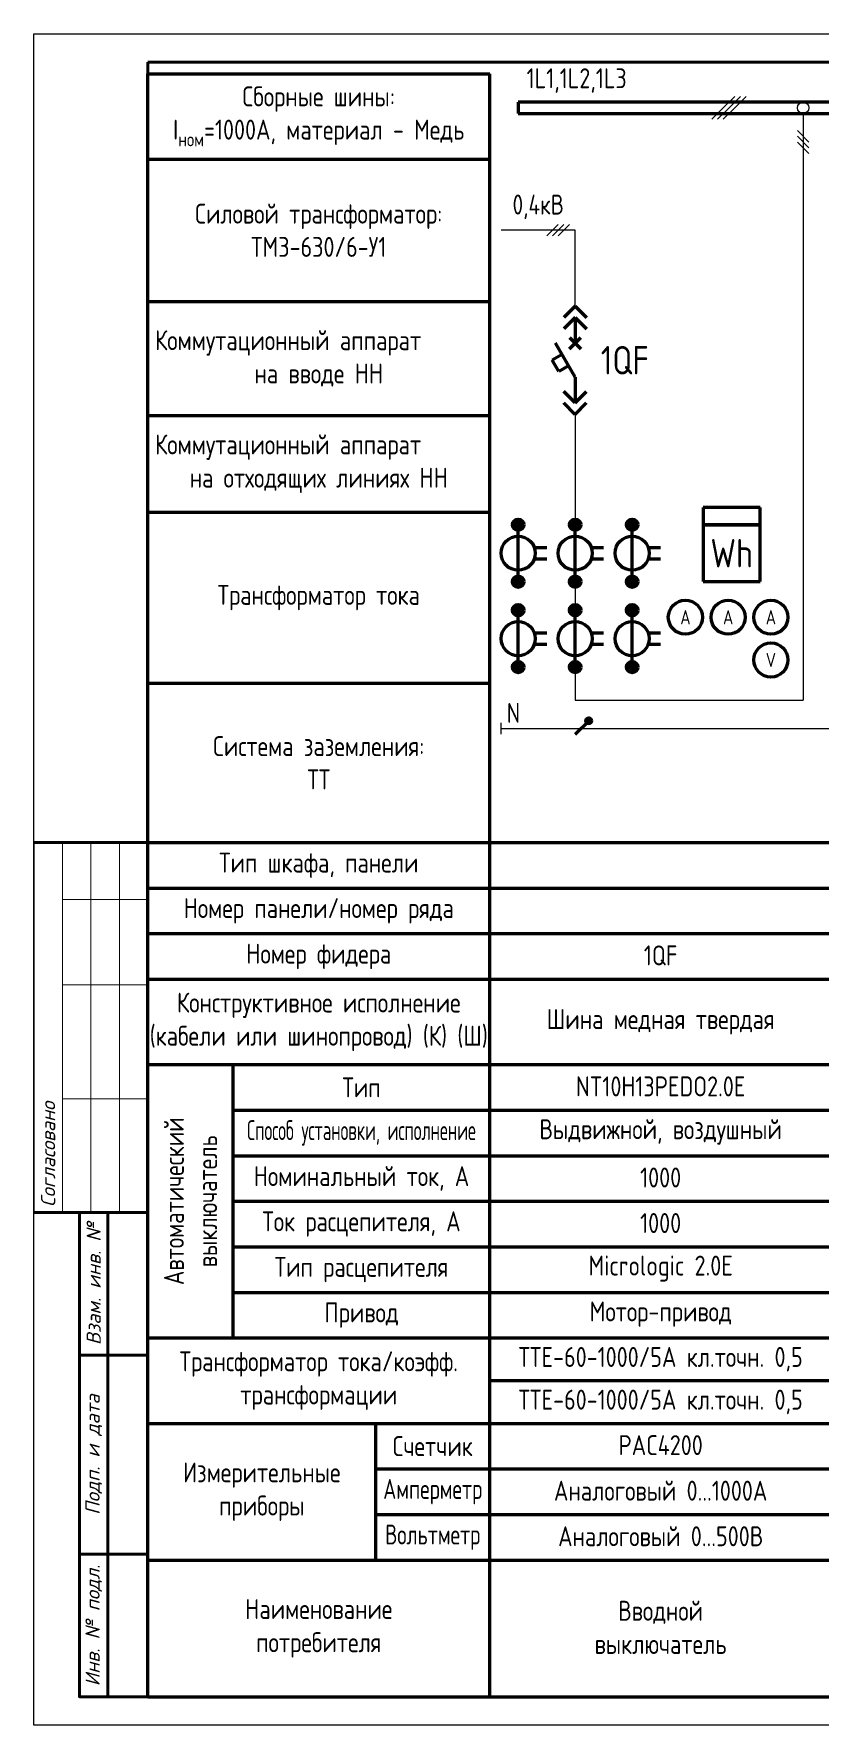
# Model space of a CAD drawing. Header units: millimetres. Extents: x 2277 to 3748, y 1808 to 2105.
# Drawn here: x 2276.9 to 2414.9, y 1808.1 to 2105.1 of the extents above; entities that cross this region are included whole.
import ezdxf
from ezdxf.enums import TextEntityAlignment as Align

# ---------------------------------------------------------------- set-up
doc = ezdxf.new("R2010")
doc.units = ezdxf.units.MM
doc.linetypes.add('K5LT_BASIC', pattern=[0])
doc.layers.add('Системный слой', color=7, linetype='Continuous')
doc.layers.add('Формат - толстая линия', color=7, linetype='Continuous', lineweight=50)
doc.layers.add('Формат - тонкая линия', color=7, linetype='Continuous', lineweight=20)
doc.styles.add('2.5', font='isocpeui.ttf', dxfattribs={"height": 2.5})
doc.styles.add('3.5', font='isocpeui.ttf', dxfattribs={"height": 3.5})
doc.styles.add('KTEXTSTYLE', font='GOST_AU.SHX', dxfattribs={"width": 0.96, "height": 5})
doc.styles.add('Гост А', font='', dxfattribs={"height": 2.5})
doc.styles.get('Гост А').set_extended_font_data('GOST type A')

# ---------------------------------------------------------------- blocks, each defined once
blk = doc.blocks.new('U0')
at = {"layer": 'Системный слой', "color": 150, "linetype": 'K5LT_BASIC', "lineweight": 60, "true_color": 0x0080ff}
for p, q in [((585, 285), (85, 285)), ((85, 285), (85, 283)), ((85, 283), (585, 283))]:
    blk.add_line(p, q, dxfattribs=at)
blk = doc.blocks.new('U6')
at = {"layer": 'Системный слой', "color": 150, "linetype": 'K5LT_BASIC', "lineweight": 60, "true_color": 0x0080ff}
for p, q in [((20, 290), (80, 290)), ((20, 240), (20, 290)), ((80, 275), (80, 290)), ((20, 275), (80, 275)), ((80, 240), (80, 275)), ((20, 250), (80, 250)), ((20, 225), (20, 240)), ((80, 225), (80, 240)), ((20, 230), (80, 230)), ((20, 116), (20, 225)), ((80, 213), (80, 225)), ((20, 213), (80, 213)), ((80, 155), (80, 213)), ((20, 183), (80, 183)), ((20, 155), (80, 155)), ((80, 139), (80, 155)), ((20, 147), (80, 147)), ((20, 139), (80, 139)), ((80, 131), (80, 139)), ((20, 131), (80, 131)), ((80, 116), (80, 131)), ((20, 116), (35, 116)), ((20, 68), (20, 116)), ((35, 116), (80, 116)), ((35, 68), (35, 116)), ((80, 100), (80, 116)), ((35, 108), (80, 108)), ((35, 100), (80, 100)), ((80, 92), (80, 100)), ((35, 92), (80, 92)), ((80, 84), (80, 92)), ((35, 84), (80, 84)), ((80, 68), (80, 84)), ((35, 76), (80, 76)), ((20, 53), (20, 68)), ((20, 68), (35, 68)), ((35, 68), (80, 68)), ((80, 53), (80, 68)), ((20, 29), (20, 53)), ((20, 53), (80, 53)), ((60, 29), (60, 53)), ((80, 29), (80, 53)), ((60, 45), (80, 45)), ((60, 37), (80, 37)), ((20, 29), (80, 29)), ((20, 5), (20, 29)), ((80, 5), (80, 29)), ((20, 5), (80, 5))]:
    blk.add_line(p, q, dxfattribs=at)
at = {"layer": 'Системный слой', "color": 7, "char_height": 2.5, "attachment_point": 5, "style": 'Гост А'}
for s, insert, width in [('\\A1;{\\H1.4x;Сборные шины:\\PI\\H0.7x;\\S^ ном;\\H1.42857x;=1000А, материал - Медь}', (50, 282.5), 60), ('\\A1;{\\H1.4x;Силовой трансформатор:\\PТМЗ-630/6-У1}', (50, 262.5), 60), ('\\A1;{\\H1.4x;Коммутационный аппарат       на вводе НН}', (50, 240), 60), ('\\A1;{\\H1.4x;Коммутационный аппарат       на отходящих линиях НН}', (50, 221.5), 60), ('\\A1;{\\H1.4x;Трансформатор тока}', (50, 198), 60), ('\\A1;{\\H1.4x;Система заземления:\\PТТ}', (50, 169), 60), ('\\A1;{\\H1.4x;Тип шкафа, панели}', (50, 151), 60), ('\\A1;{\\H1.4x;Номер панели/номер ряда}', (50, 143), 60), ('\\A1;{\\H1.4x;Номер фидера}', (50, 135), 60), ('\\A1;{\\H1.4x;Конструктивное исполнение (кабели или шинопровод) (К) (Ш)}', (50, 123.5), 60), ('\\A1;{\\H1.4x;Тип}', (57.5, 112), 45), ('\\A1;{\\H1.4x;\\W0.75;Способ установки, исполнение}', (57.5, 104), 45), ('\\A1;{\\H1.4x;Номинальный ток, А}', (57.5, 96), 45), ('\\A1;{\\H1.4x;Ток расцепителя, А}', (57.5, 88), 45), ('\\A1;{\\H1.4x;Тип расцепителя}', (57.5, 80), 45), ('\\A1;{\\H1.4x;Привод}', (57.5, 72), 45), ('\\A1;{\\H1.4x;Трансформатор тока/коэфф. трансформации}', (50, 60.5), 60), ('\\A1;{\\H1.4x;Счетчик}', (70, 49), 20), ('\\A1;{\\H1.4x;Измерительные приборы}', (40, 41), 40), ('\\A1;{\\H1.4x;\\W0.9;Амперметр}', (70, 41), 20), ('\\A1;{\\H1.4x;\\W0.9;Вольтметр}', (70, 33), 20), ('\\A1;{\\H1.4x;Наименование\\Pпотребителя}', (50, 17), 45)]:
    blk.add_mtext(s, dxfattribs=dict(at, insert=insert, width=width))
at = {"layer": 'Системный слой', "color": 7, "insert": (27.5, 92), "char_height": 2.5, "width": 45, "attachment_point": 5, "rotation": 90, "style": 'Гост А'}
blk.add_mtext('\\A1;{\\H1.4x;Автоматический\\Pвыключатель}', dxfattribs=at)
blk = doc.blocks.new('U9')
at = {"layer": 'Системный слой', "color": 150, "linetype": 'K5LT_BASIC', "lineweight": 60, "true_color": 0x0080ff}
for p, q in [((80, 155), (140, 155)), ((80, 53), (80, 155)), ((80, 147), (140, 147)), ((80, 139), (140, 139)), ((140, 53), (140, 139)), ((80, 131), (140, 131)), ((80, 116), (140, 116)), ((80, 108), (140, 108)), ((80, 100), (140, 100)), ((80, 92), (140, 92)), ((80, 84), (140, 84)), ((80, 76), (140, 76)), ((80, 68), (140, 68)), ((80, 60.5), (140, 60.5)), ((80, 53), (140, 53)), ((80, 37), (80, 53)), ((140, 37), (140, 53)), ((80, 45), (140, 45)), ((80, 29), (80, 37)), ((80, 37), (140, 37)), ((140, 29), (140, 37)), ((80, 5), (80, 29)), ((80, 29), (140, 29)), ((140, 5), (140, 29)), ((80, 5), (140, 5))]:
    blk.add_line(p, q, dxfattribs=at)
at = {"layer": 'Системный слой', "color": 7, "char_height": 2.5, "width": 60, "attachment_point": 5, "style": 'Гост А'}
for s, insert in [('{\\H1.4x;1QF}', (110, 135.17)), ('{\\H1.4x;Шина медная твердая}', (110, 123.5)), ('{\\H1.4x;NT10H13PEDO2.0E}', (110, 112.17)), ('{\\H1.4x;Выдвижной, воздушный}', (110, 104.17)), ('{\\H1.4x;1000}', (110, 96.17)), ('{\\H1.4x;1000}', (110, 88.17)), ('{\\H1.4x;Micrologic 2.0E}', (110, 80.17)), ('{\\H1.4x;Мотор-привод}', (110, 72.17)), ('{\\H1.4x;ТТЕ-60-1000/5А кл.точн. 0,5}', (110, 64.25)), ('{\\H1.4x;ТТЕ-60-1000/5А кл.точн. 0,5}', (110, 56.75)), ('{\\H1.4x;PAC4200}', (110, 49.17)), ('{\\H1.4x;Аналоговый 0...1000А}', (110, 41.17)), ('{\\H1.4x;Аналоговый 0...500В}', (110, 33.17)), ('{\\H1.4x;Вводной\\Pвыключатель}', (110, 17.17))]:
    blk.add_mtext(s, dxfattribs=dict(at, insert=insert))
blk = doc.blocks.new('U15')
at = {"layer": 'Системный слой', "true_color": 0x0000ff}
blk.add_hatch(color=5, dxfattribs=at).paths.add_polyline_path([(96, 200), (95.71, 200.71), (95, 201), (94.29, 200.71), (94, 200), (94.29, 199.29), (95, 199), (95.71, 199.29)])
at = {"layer": 'Системный слой', "color": 150, "linetype": 'K5LT_BASIC', "lineweight": 60, "true_color": 0x0080ff}
blk.add_circle((95, 200), 1, dxfattribs=at)
blk = doc.blocks.new('U16')
at = {"layer": 'Системный слой', "true_color": 0x0000ff}
blk.add_hatch(color=5, dxfattribs=at).paths.add_polyline_path([(96, 210), (95.71, 210.71), (95, 211), (94.29, 210.71), (94, 210), (94.29, 209.29), (95, 209), (95.71, 209.29)])
at = {"layer": 'Системный слой', "color": 150, "linetype": 'K5LT_BASIC', "lineweight": 60, "true_color": 0x0080ff}
blk.add_circle((95, 210), 1, dxfattribs=at)
blk = doc.blocks.new('U14')
at = {"layer": 'Системный слой', "color": 150, "linetype": 'K5LT_BASIC', "lineweight": 60, "true_color": 0x0080ff}
for p, q in [((95, 200), (95, 210)), ((97.83, 206), (100, 206)), ((97.83, 204), (100, 204))]:
    blk.add_line(p, q, dxfattribs=at)
blk.add_circle((95, 205), 3, dxfattribs=at)
at = {"layer": 'Системный слой'}
for name in ['U16', 'U15']:
    blk.add_blockref(name, (0, 0), dxfattribs=at)
blk = doc.blocks.new('U18')
at = {"layer": 'Системный слой', "true_color": 0x0000ff}
blk.add_hatch(color=5, dxfattribs=at).paths.add_polyline_path([(86, 200), (85.71, 200.71), (85, 201), (84.29, 200.71), (84, 200), (84.29, 199.29), (85, 199), (85.71, 199.29)])
at = {"layer": 'Системный слой', "color": 150, "linetype": 'K5LT_BASIC', "lineweight": 60, "true_color": 0x0080ff}
blk.add_circle((85, 200), 1, dxfattribs=at)
blk = doc.blocks.new('U19')
at = {"layer": 'Системный слой', "true_color": 0x0000ff}
blk.add_hatch(color=5, dxfattribs=at).paths.add_polyline_path([(86, 210), (85.71, 210.71), (85, 211), (84.29, 210.71), (84, 210), (84.29, 209.29), (85, 209), (85.71, 209.29)])
at = {"layer": 'Системный слой', "color": 150, "linetype": 'K5LT_BASIC', "lineweight": 60, "true_color": 0x0080ff}
blk.add_circle((85, 210), 1, dxfattribs=at)
blk = doc.blocks.new('U17')
at = {"layer": 'Системный слой', "color": 150, "linetype": 'K5LT_BASIC', "lineweight": 60, "true_color": 0x0080ff}
for p, q in [((85, 200), (85, 210)), ((87.83, 206), (90, 206)), ((87.83, 204), (90, 204))]:
    blk.add_line(p, q, dxfattribs=at)
blk.add_circle((85, 205), 3, dxfattribs=at)
at = {"layer": 'Системный слой'}
for name in ['U19', 'U18']:
    blk.add_blockref(name, (0, 0), dxfattribs=at)
blk = doc.blocks.new('U21')
at = {"layer": 'Системный слой', "true_color": 0x0000ff}
blk.add_hatch(color=5, dxfattribs=at).paths.add_polyline_path([(106, 200), (105.71, 200.71), (105, 201), (104.29, 200.71), (104, 200), (104.29, 199.29), (105, 199), (105.71, 199.29)])
at = {"layer": 'Системный слой', "color": 150, "linetype": 'K5LT_BASIC', "lineweight": 60, "true_color": 0x0080ff}
blk.add_circle((105, 200), 1, dxfattribs=at)
blk = doc.blocks.new('U22')
at = {"layer": 'Системный слой', "true_color": 0x0000ff}
blk.add_hatch(color=5, dxfattribs=at).paths.add_polyline_path([(106, 210), (105.71, 210.71), (105, 211), (104.29, 210.71), (104, 210), (104.29, 209.29), (105, 209), (105.71, 209.29)])
at = {"layer": 'Системный слой', "color": 150, "linetype": 'K5LT_BASIC', "lineweight": 60, "true_color": 0x0080ff}
blk.add_circle((105, 210), 1, dxfattribs=at)
blk = doc.blocks.new('U20')
at = {"layer": 'Системный слой', "color": 150, "linetype": 'K5LT_BASIC', "lineweight": 60, "true_color": 0x0080ff}
for p, q in [((105, 200), (105, 210)), ((107.83, 206), (110, 206)), ((107.83, 204), (110, 204))]:
    blk.add_line(p, q, dxfattribs=at)
blk.add_circle((105, 205), 3, dxfattribs=at)
at = {"layer": 'Системный слой'}
for name in ['U22', 'U21']:
    blk.add_blockref(name, (0, 0), dxfattribs=at)
blk = doc.blocks.new('U23')
at = {"layer": 'Системный слой', "true_color": 0x0000ff}
blk.add_hatch(color=5, dxfattribs=at).paths.add_polyline_path([(97.85, 176.53), (97.82, 176.15), (97.53, 175.9), (97.15, 175.92), (96.9, 176.21), (96.92, 176.6), (97.21, 176.85), (97.6, 176.82)])
at = {"layer": 'Системный слой', "color": 150, "linetype": 'K5LT_BASIC', "lineweight": 60, "true_color": 0x0080ff}
blk.add_line((95, 174), (97.37, 176.37), dxfattribs=at)
blk.add_circle((97.37, 176.37), 0.5, dxfattribs=at)
blk = doc.blocks.new('U85')
at = {"layer": 'Системный слой', "color": 150, "linetype": 'K5LT_BASIC', "lineweight": 60, "true_color": 0x0080ff}
for p, q in [((95, 232), (93, 230)), ((95, 232), (97, 230)), ((95, 230), (93, 228)), ((95, 230), (97, 228))]:
    blk.add_line(p, q, dxfattribs=at)
blk = doc.blocks.new('U86')
at = {"layer": 'Системный слой', "color": 150, "linetype": 'K5LT_BASIC', "lineweight": 60, "true_color": 0x0080ff}
for p, q in [((95, 215), (93, 217)), ((95, 215), (97, 217)), ((95, 213), (93, 215)), ((95, 213), (97, 215))]:
    blk.add_line(p, q, dxfattribs=at)
blk = doc.blocks.new('U87')
at = {"layer": 'Системный слой', "color": 150, "linetype": 'K5LT_BASIC', "lineweight": 60, "true_color": 0x0080ff}
for p, q in [((95, 230), (95, 225.5)), ((94, 226.5), (96, 224.5)), ((94, 224.5), (96, 226.5)), ((92.69, 223.5), (90.96, 222.5)), ((95, 219.5), (91.54, 225.5)), ((92.12, 220.5), (90.96, 222.5)), ((93.85, 221.5), (92.12, 220.5)), ((95, 219.5), (95, 215))]:
    blk.add_line(p, q, dxfattribs=at)
blk = doc.blocks.new('U129')
at = {"layer": 'Системный слой', "color": 150, "linetype": 'K5LT_BASIC', "lineweight": 60, "true_color": 0x0080ff}
for p, q in [((110, 257), (100, 257)), ((100, 257), (100, 247)), ((110, 247), (110, 257)), ((100, 247), (110, 247))]:
    blk.add_line(p, q, dxfattribs=at)
blk = doc.blocks.new('U130')
at = {"layer": 'Системный слой', "color": 150, "linetype": 'K5LT_BASIC', "lineweight": 60, "true_color": 0x0080ff}
for p, q in [((110, 260), (100, 260)), ((100, 260), (100, 257)), ((110, 257), (110, 260)), ((100, 257), (110, 257))]:
    blk.add_line(p, q, dxfattribs=at)
blk = doc.blocks.new('U128')
at = {"layer": 'Системный слой'}
for name in ['U130', 'U129']:
    blk.add_blockref(name, (0, 0), dxfattribs=at)
blk = doc.blocks.new('Штамп согласования')
at = {"color": 0, "linetype": 'ByBlock', "lineweight": -2, "ltscale": 100}
blk.add_lwpolyline([(-20, 65), (-20, 0)], dxfattribs=at)
at = {"layer": 'Формат - толстая линия', "ltscale": 100}
blk.add_lwpolyline([(-20, 65), (0, 65), (0, 0), (-20, 0)], dxfattribs=at)
at = {"layer": 'Формат - тонкая линия', "ltscale": 100}
for points in [[(-15, 65), (-15, 0)], [(-10, 65), (-10, 0)], [(-5, 65), (-5, 0)], [(-15, 55), (0, 55)], [(-15, 40), (0, 40)], [(-15, 20), (0, 20)]]:
    blk.add_lwpolyline(points, dxfattribs=at)
at = {"color": 0, "linetype": 'ByBlock', "lineweight": -2, "ltscale": 100, "insert": (-17.5, 1), "char_height": 2.5, "width": 65, "attachment_point": 4, "rotation": 90, "style": '2.5'}
blk.add_mtext('Согласовано', dxfattribs=at)
blk = doc.blocks.new('*U124')
at = {"color": 0, "linetype": 'ByBlock', "lineweight": -2}
blk.add_lwpolyline([(0, 297), (1471, 297), (1471, 0), (0, 0)], close=True, dxfattribs=at)
at = {"layer": 'Формат - толстая линия'}
blk.add_lwpolyline([(20, 292), (1466, 292), (1466, 5), (20, 5)], close=True, dxfattribs=at)
at = {"layer": 'Формат - толстая линия', "ltscale": 100}
blk.add_lwpolyline([(8, 90), (20, 90), (20, 5), (8, 5)], close=True, dxfattribs=at)
for points in [[(13, 90), (13, 5)], [(8, 65), (20, 65)], [(8, 30), (20, 30)]]:
    blk.add_lwpolyline(points, dxfattribs=at)
at = {"ltscale": 100}
blk.add_blockref('Штамп согласования', (20, 90), dxfattribs=at)
at = {"color": 0, "linetype": 'ByBlock', "lineweight": -2, "ltscale": 100, "char_height": 2.5, "attachment_point": 5, "rotation": 90, "style": '2.5'}
for s, insert, width in [('Взам. инв. №', (10.5, 77.5), 25), ('Подп. и дата', (10.5, 47.5), 35), ('Инв. № подл.', (10.5, 17.5), 25)]:
    blk.add_mtext(s, dxfattribs=dict(at, insert=insert, width=width))
at = {"color": 0, "linetype": 'ByBlock', "lineweight": -2, "ltscale": 100}
for tag, height, style, p in [('№', 3.5, '3.5', (1461, 288.5)), ('ДОКУМЕНТ', 3.5, '3.5', (1406, 55)), ('ОБЪЕКТ_СТРОИТЕЛЬСТВА', 2.5, '2.5', (1406, 42.5)), ('ЗДАНИЕ(СООРУЖЕНИЕ)', 2.5, '2.5', (1381, 27.5)), ('СТАДИЯ', 3.5, '3.5', (1423.5, 25)), ('ЛИСТ', 3.5, '3.5', (1438.5, 25)), ('ЛИСТОВ', 3.5, '3.5', (1456, 25)), ('ИЗОБРАЖЕНИЯ_ЛИСТА', 2.5, '2.5', (1381, 12.5)), ('ОРГАНИЗАЦИЯ', 2.5, '2.5', (1441, 12.5))]:
    blk.add_attdef(tag, text='', height=height, dxfattribs=dict(at, style=style)).set_placement(p, align=Align.MIDDLE_CENTER)
at = {"color": 0, "linetype": 'ByBlock', "lineweight": -2, "ltscale": 100, "style": '2.5'}
for tag, p in [('ГИП', (1301.2, 31.25)), ('НАЧ.ОТД.', (1301.2, 26.25)), ('ИСПОЛН.', (1301.2, 21.25)), ('Н.КОНТР.', (1301.2, 11.25)), ('ФОРМАТ', (1421, 1.5))]:
    blk.add_attdef(tag, p, '', height=2.5, dxfattribs=at)
at = {"color": 0, "linetype": 'ByBlock', "lineweight": -2, "ltscale": 100, "style": '2.5', "width": 0.8}
for tag, p in [('ДАТА_1', (1341, 32.5)), ('ДАТА_2', (1341, 27.5)), ('ДАТА_3', (1341, 22.5)), ('ДАТА_4', (1341, 12.5))]:
    blk.add_attdef(tag, text='', height=2.5, dxfattribs=at).set_placement(p, align=Align.MIDDLE_CENTER)

msp = doc.modelspace()

# ---------------------------------------------------------------- linework, layer by layer
at = {"layer": 'Системный слой', "color": 150, "true_color": 0x0080ff}
for p, q in [((2399.9, 2094.08), (2397.9, 2092.08)), ((2400.9, 2094.08), (2398.9, 2092.08)), ((2401.9, 2094.08), (2399.9, 2092.08)), ((2397.9, 2092.08), (2395.9, 2090.08)), ((2398.9, 2092.08), (2396.9, 2090.08)), ((2399.9, 2092.08), (2397.9, 2090.08)), ((2411.9, 2091.08), (2411.9, 1988.08)), ((2412.9, 2086.08), (2410.9, 2088.08)), ((2412.9, 2085.08), (2410.9, 2087.08)), ((2412.9, 2084.08), (2410.9, 2086.08)), ((2371.9, 2070.58), (2358.9, 2070.58)), ((2368.9, 2071.58), (2366.9, 2069.58)), ((2369.9, 2071.58), (2367.9, 2069.58)), ((2370.9, 2071.58), (2368.9, 2069.58)), ((2371.9, 2057.26), (2371.9, 2070.58)), ((2371.9, 2038.26), (2371.9, 1988.08)), ((2371.9, 1988.08), (2411.9, 1988.08))]:
    msp.add_line(p, q, dxfattribs=at)
at = {"layer": 'Системный слой', "color": 5, "true_color": 0x0000ff}
for p, q in [((2358.9, 1982.08), (2358.9, 1984.08)), ((2358.9, 1983.08), (3376.9, 1983.08))]:
    msp.add_line(p, q, dxfattribs=at)
at = {"layer": 'Системный слой', "color": 150, "true_color": 0x0080ff}
msp.add_circle((2411.9, 2092.08), 1, dxfattribs=at)
at = {"layer": 'Системный слой', "color": 150, "lineweight": 60, "true_color": 0x0080ff}
for centre in [(2391.25, 2002.63), (2398.75, 2002.63), (2406.25, 2002.63), (2406.25, 1995.13)]:
    msp.add_circle(centre, 3, dxfattribs=at)

# ---------------------------------------------------------------- block references
msp.add_blockref('*U124', (2276.9, 1808.08))
at = {"layer": 'Системный слой'}
for name, p in [('U6', (2276.9, 1808.08)), ('U0', (2276.9, 1808.08)), ('U87', (2276.9, 1825.26)), ('U85', (2276.9, 1825.26)), ('U86', (2276.9, 1825.26)), ('U17', (2276.9, 1808.88)), ('U14', (2276.9, 1808.88)), ('U20', (2276.9, 1808.88)), ('U128', (2294.37, 1761.88)), ('U17', (2276.9, 1793.88)), ('U14', (2276.9, 1793.88)), ('U20', (2276.9, 1793.88)), ('U23', (2276.9, 1808.08)), ('U9', (2276.9, 1808.08))]:
    msp.add_blockref(name, p, dxfattribs=at)

# ---------------------------------------------------------------- texts
at = {"char_height": 2.5, "attachment_point": 5, "line_spacing_factor": 4, "style": 'Гост А'}
for s, insert in [('А', (2391.25, 2002.63)), ('А', (2398.75, 2002.63)), ('А', (2406.25, 2002.63)), ('V', (2406.25, 1995.13))]:
    msp.add_mtext_dynamic_manual_height_columns(s, width=17.4252, gutter_width=6.25, heights=[0], dxfattribs=dict(at, insert=insert))
at = {"layer": 'Системный слой', "color": 7, "char_height": 2.5}
for s, insert, attachment_point, style in [('{\\H1.4x;1L1,1L2,1L3}', (2372.16, 2096.87), 5, 'Гост А'), ('\\H3.5;\\W0.965;\\Q15;\\Q0;0,4кВ', (2365.4, 2074.69), 5, 'Гост А'), ('{\\H2x;1QF}', (2380.62, 2047.76), 5, 'Гост А'), ('{\\H2x;Wh}', (2399.37, 2013.88), 5, 'Гост А'), ('\\H3.5;\\W0.965;\\Q15;\\Q0;N', (2359.9, 1987.58), 1, 'KTEXTSTYLE')]:
    msp.add_mtext(s, dxfattribs=dict(at, insert=insert, attachment_point=attachment_point, style=style))

doc.saveas('drawing.dxf')
